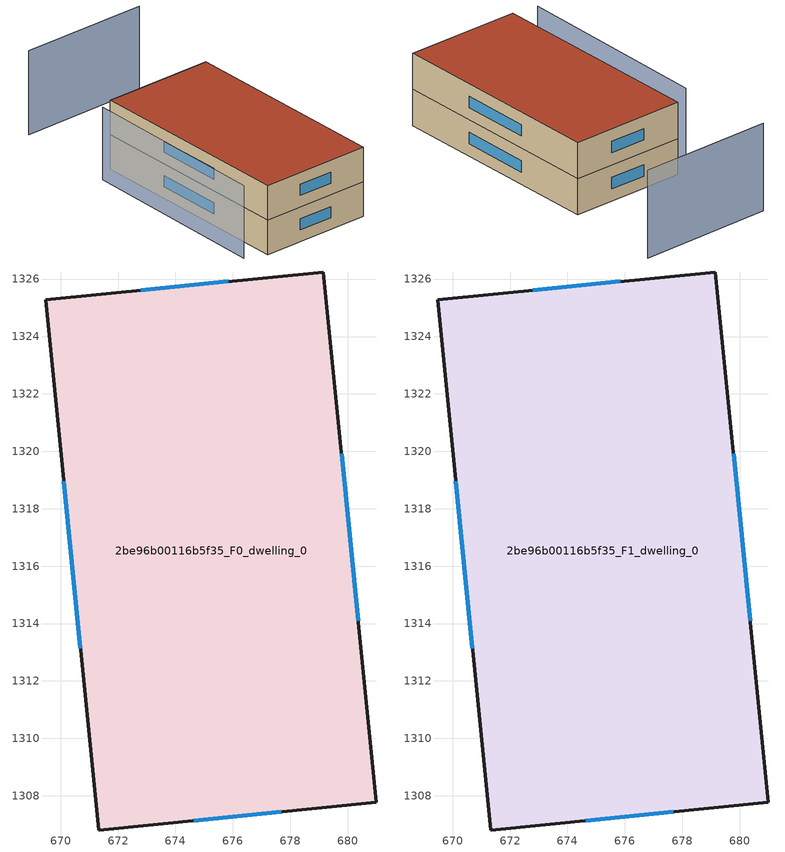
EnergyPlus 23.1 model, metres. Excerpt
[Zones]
2be96b00116b5f35_F0_dwelling_0
 floor ground (EU_floor_Construction): 679.16,1326.25 681,1307.77 671.32,1306.81 669.48,1325.28 z0
 wall outside (EU_wall_Construction): 681,1307.77 679.16,1326.25 669.48,1325.28 671.32,1306.81 681,1307.77 z0:3
 window (EU_Window_Construction): 680.37,1314.1 679.79,1319.92 / 674.63,1307.14 677.68,1307.44 / 670.11,1318.96 670.69,1313.13 / 675.84,1325.92 672.79,1325.61 z1.03:1.97
2be96b00116b5f35_F1_dwelling_0
 floor to 2be96b00116b5f35_F0_dwelling_0 (EU_floor_Construction): 679.16,1326.25 681,1307.77 671.32,1306.81 669.48,1325.28 z3
 wall outside (EU_wall_Construction): 681,1307.77 679.16,1326.25 669.48,1325.28 671.32,1306.81 681,1307.77 z3:6
 window (EU_Window_Construction): 680.37,1314.1 679.79,1319.92 / 674.63,1307.14 677.68,1307.44 / 670.11,1318.96 670.69,1313.13 / 675.84,1325.92 672.79,1325.61 z4.03:4.97
 roof outside (EU_roof_Construction): 681,1307.77 679.16,1326.25 669.48,1325.28 671.32,1306.81 z6
shading: 668.05,1324.23 669.52,1307.42 z0:6.3; 678.83,1334.74 667.61,1333.56 z0:7.3
[Building]
EU S2 Campaign: North Axis=0; Terrain=City; Solar Distribution=FullExterior
[Site:Location]
Cape.Town.Intl.AP: Latitude=-33.965; Longitude=18.602; Time Zone=2; Elevation=46
[SizingPeriod:WeatherFileDays]
AnnualSizingPeriod: Begin Month=1; Begin Day of Month=1; End Month=12; End Day of Month=31; Day of Week for Start Day=Monday; Use Weather File Daylight Saving Period=No; Use Weather File Rain and Snow Indicators=No
[MATERIAL]
EU_InternalMass_Material: Roughness=MediumRough; Thickness=0.1; Conductivity=1; Density=1800; Specific Heat=900; Thermal Absorptance=0.9; Solar Absorptance=0.7; Visible Absorptance=0.7
[MATERIAL:NOMASS] Roughness=MediumRough; Thermal Absorptance=0.9; Solar Absorptance=0.7; Visible Absorptance=0.7
Name | Thermal Resistance
EU_wall_NoMass | 0.493876
EU_roof_NoMass | 0.449382
EU_floor_NoMass | 1.25
[WINDOWMATERIAL:SIMPLEGLAZINGSYSTEM]
EU_Window_SimpleGlazing: UFactor=4.4; Solar Heat Gain Coefficient=0.85; Visible Transmittance=0.85
[CONSTRUCTION]
EU_wall_Construction: EU_wall_NoMass
EU_roof_Construction: EU_roof_NoMass
EU_floor_Construction: EU_floor_NoMass
EU_Window_Construction: EU_Window_SimpleGlazing
EU_InternalMass_Construction: EU_InternalMass_Material
[ZONE] Type=1; Multiplier=1; Ceiling Height=autocalculate; Volume=541.497; Floor Area=autocalculate; Part of Total Floor Area=Yes
2be96b00116b5f35_F0_dwelling_0; 2be96b00116b5f35_F1_dwelling_0
[INTERNALMASS] Construction=EU_InternalMass_Construction; Surface Area=180.499
Name | Zone or ZoneList
2be96b00116b5f35_F0_dwelling_0_EU_InternalMass | 2be96b00116b5f35_F0_dwelling_0
2be96b00116b5f35_F1_dwelling_0_EU_InternalMass | 2be96b00116b5f35_F1_dwelling_0
[OTHEREQUIPMENT] Fuel Type=Electricity; Design Level Calculation Method=Watts/Area; Power per Zone Floor Area=1; Fraction Latent=0; Fraction Radiant=0; Fraction Lost=0; Carbon Dioxide Generation Rate=0; EndUse Subcategory=EU_Step8_InternalGains
Name | Zone or ZoneList or Space or SpaceList | Schedule
EU_Step8_InternalGain_2be96b00116b5f35_F0_dwelling_0_f000 | 2be96b00116b5f35_F0_dwelling_0 | EU_Step8_GainSchedule_2be96b00116b5f35_F0_dwelling_0_f000
EU_Step8_InternalGain_2be96b00116b5f35_F1_dwelling_0_f000 | 2be96b00116b5f35_F1_dwelling_0 | EU_Step8_GainSchedule_2be96b00116b5f35_F1_dwelling_0_f000
[ZONEVENTILATION:DESIGNFLOWRATE] Schedule=EU_AlwaysOn; Design Flow Rate Calculation Method=AirChanges/Hour; Air Changes per Hour=0.64; Ventilation Type=Natural; Fan Pressure Rise=0; Fan Total Efficiency=1; Constant Term Coefficient=1; Temperature Term Coefficient=0; Velocity Term Coefficient=0; Velocity Squared Term Coefficient=0; Minimum Indoor Temperature=-100; Maximum Indoor Temperature=100; Delta Temperature=-100; Minimum Outdoor Temperature=-100; Maximum Outdoor Temperature=100; Maximum Wind Speed=40
Name | Zone or ZoneList or Space or SpaceList
EU_ConstantAir_2be96b00116b5f35_F0_dwelling_0 | 2be96b00116b5f35_F0_dwelling_0
EU_ConstantAir_2be96b00116b5f35_F1_dwelling_0 | 2be96b00116b5f35_F1_dwelling_0
[HVACTEMPLATE:THERMOSTAT] Constant Heating Setpoint=20; Constant Cooling Setpoint=50
EU_HeatOnly_2be96b00116b5f35_F0_dwelling_0; EU_HeatOnly_2be96b00116b5f35_F1_dwelling_0
[HVACTEMPLATE:ZONE:IDEALLOADSAIRSYSTEM] System Availability Schedule=EU_AlwaysOn; Maximum Heating Supply Air Temperature=50; Minimum Cooling Supply Air Temperature=13; Maximum Heating Supply Air Humidity Ratio=0.0156; Minimum Cooling Supply Air Humidity Ratio=0.0077; Heating Limit=NoLimit; Cooling Limit=NoLimit; Heating Availability Schedule=EU_AlwaysOn; Cooling Availability Schedule=EU_CoolingOff; Dehumidification Control Type=ConstantSensibleHeatRatio; Cooling Sensible Heat Ratio=0.7; Dehumidification Setpoint=60; Humidification Control Type=None; Humidification Setpoint=30; Outdoor Air Method=None; Outdoor Air Flow Rate per Person=0.00944; Outdoor Air Flow Rate per Zone Floor Area=0; Outdoor Air Flow Rate per Zone=0; Demand Controlled Ventilation Type=None; Outdoor Air Economizer Type=NoEconomizer; Heat Recovery Type=None; Sensible Heat Recovery Effectiveness=0.7; Latent Heat Recovery Effectiveness=0.65
Name | Template Thermostat
2be96b00116b5f35_F0_dwelling_0 | EU_HeatOnly_2be96b00116b5f35_F0_dwelling_0
2be96b00116b5f35_F1_dwelling_0 | EU_HeatOnly_2be96b00116b5f35_F1_dwelling_0
[SIZING:ZONE] Zone Cooling Design Supply Air Temperature Input Method=SupplyAirTemperature; Zone Cooling Design Supply Air Temperature=13; Zone Heating Design Supply Air Temperature Input Method=SupplyAirTemperature; Zone Heating Design Supply Air Temperature=50; Zone Cooling Design Supply Air Humidity Ratio=0.008; Zone Heating Design Supply Air Humidity Ratio=0.008; Cooling Design Air Flow Method=DesignDay; Cooling Design Air Flow Rate=0; Cooling Minimum Air Flow per Zone Floor Area=0.000762; Cooling Minimum Air Flow=0; Cooling Minimum Air Flow Fraction=0.2; Heating Design Air Flow Method=DesignDay; Heating Design Air Flow Rate=0; Heating Maximum Air Flow per Zone Floor Area=0.002032; Heating Maximum Air Flow=0.141576; Heating Maximum Air Flow Fraction=0.3; Account for Dedicated Outdoor Air System=No; Dedicated Outdoor Air System Control Strategy=NeutralSupplyAir; Dedicated Outdoor Air Low Setpoint Temperature for Design=autosize; Dedicated Outdoor Air High Setpoint Temperature for Design=autosize; Zone Load Sizing Method=Sensible Load Only No Latent Load; Zone Latent Cooling Design Supply Air Humidity Ratio Input Method=HumidityRatioDifference; Zone Cooling Design Supply Air Humidity Ratio Difference=0.005; Zone Latent Heating Design Supply Air Humidity Ratio Input Method=HumidityRatioDifference; Zone Humidification Design Supply Air Humidity Ratio Difference=0.005
2be96b00116b5f35_F0_dwelling_0; 2be96b00116b5f35_F1_dwelling_0
[SCHEDULE:CONSTANT]
Name | Hourly Value
EU_AlwaysOn | 1
EU_CoolingOff | 0
[SCHEDULE:FILE] Column Number=1; Rows to Skip at Top=0; Number of Hours of Data=8760; Column Separator=Comma; Interpolate to Timestep=No; Minutes per Item=60; Adjust Schedule for Daylight Savings=Yes
Name | File
EU_Step8_GainSchedule_2be96b00116b5f35_F0_dwelling_0_f000 | ../../schedules/2be96b00116b5f35/2be96b00116b5f35_F0_dwelling_0_f000_gain.csv
EU_Step8_GainSchedule_2be96b00116b5f35_F1_dwelling_0_f000 | ../../schedules/2be96b00116b5f35/2be96b00116b5f35_F1_dwelling_0_f000_gain.csv
